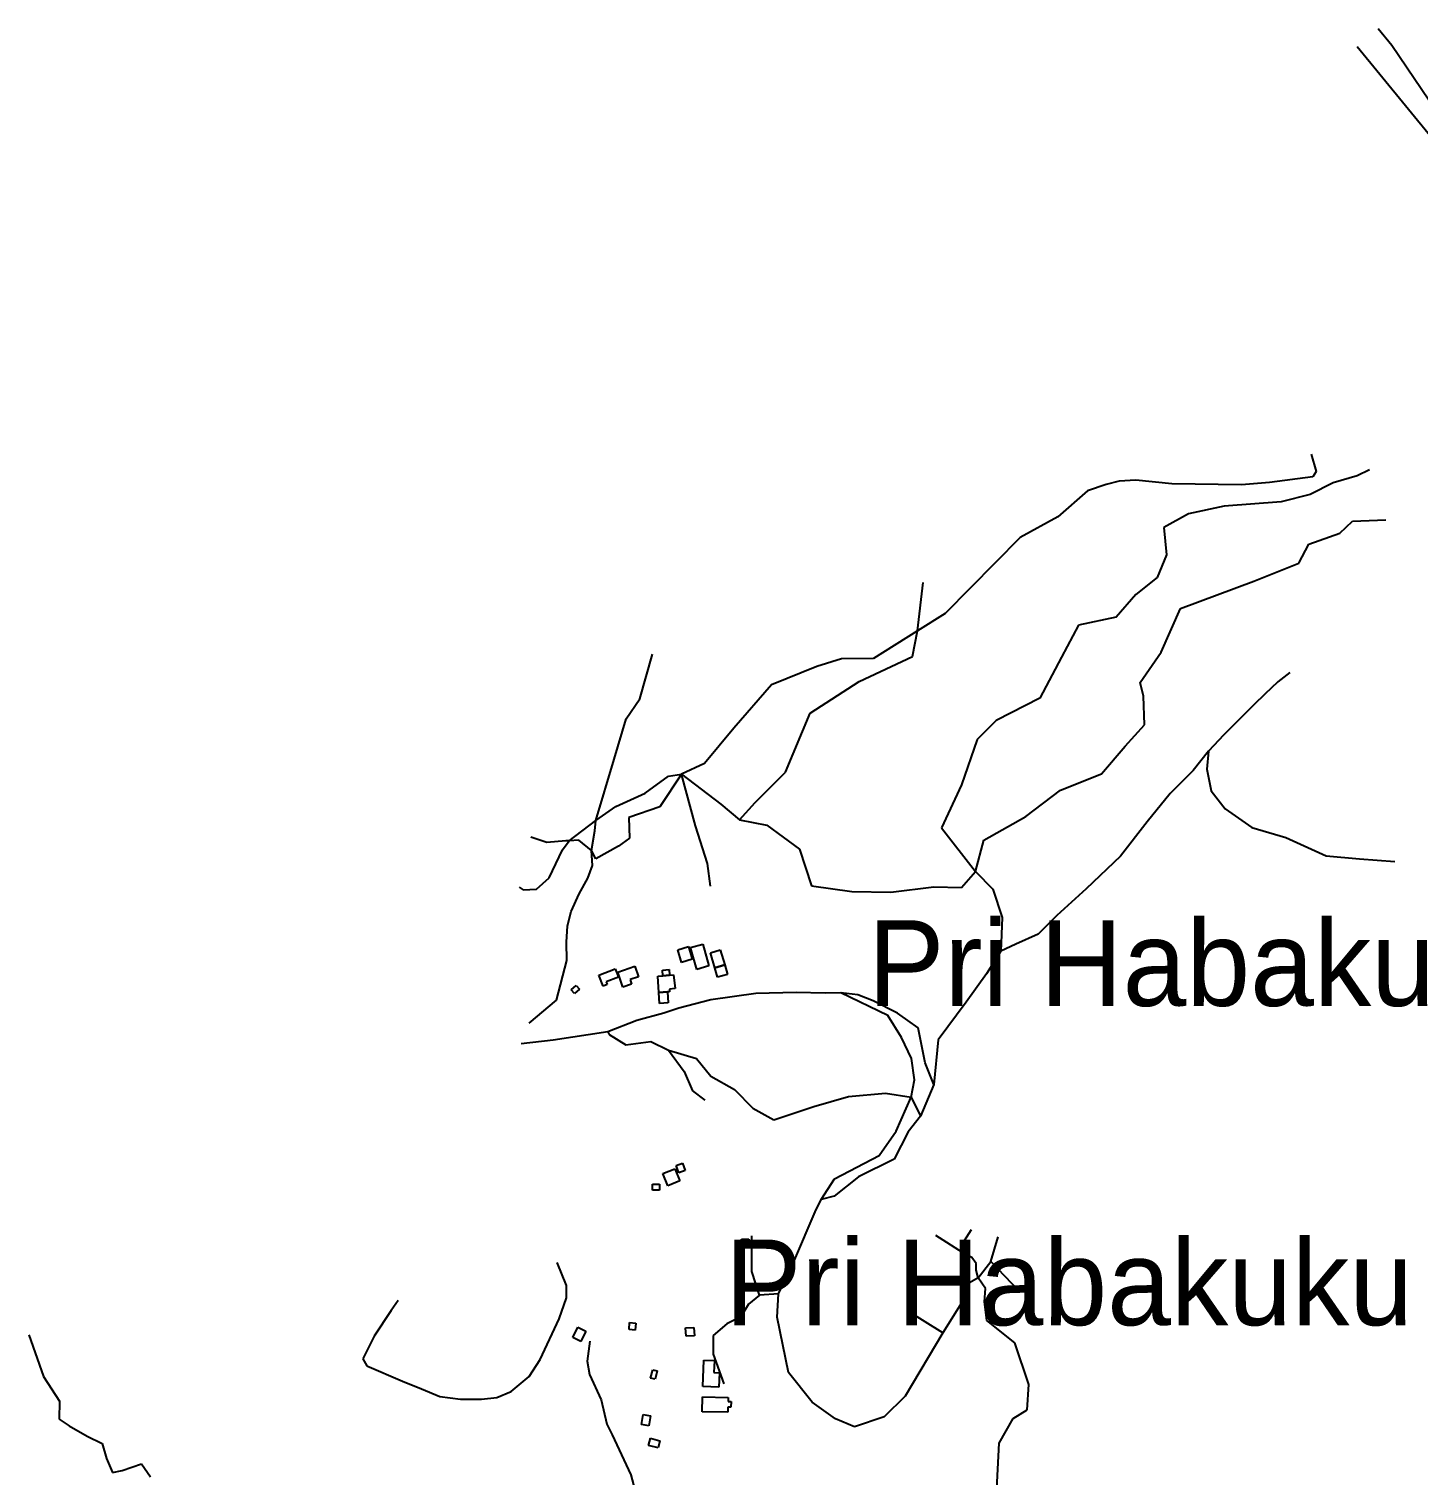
# Model space of a CAD drawing. Extents: x -8864 to 13231, y -7697 to 8949.
# Drawn here: x -5103 to -4097, y 4510 to 5557 of the extents above; entities that cross this region are included whole.
import ezdxf

# ---------------------------------------------------------------- set-up
doc = ezdxf.new("R2010")
doc.units = 0
for name, color, linetype in [('OSM_BUILDING_YES', 9, 'CONTINUOUS'), ('OSM_HIGHWAY_FOOTWAY', 8, 'CONTINUOUS'), ('OSM_HIGHWAY_PATH', 8, 'CONTINUOUS'), ('OSM_HIGHWAY_PROPOSED', 8, 'CONTINUOUS'), ('OSM_HIGHWAY_TRACK', 8, 'CONTINUOUS'), ('OSM_HIGHWAY_UNCLASSIFIED', 8, 'CONTINUOUS'), ('OSM_LABELS', 8, 'CONTINUOUS'), ('OSM_WATERWAY_STREAM', 4, 'CONTINUOUS')]:
    doc.layers.add(name, color=color, linetype=linetype)

msp = doc.modelspace()

# ---------------------------------------------------------------- linework, layer by layer
at = {"layer": 'OSM_BUILDING_YES'}
for p, q in [((-4633.047982, 4890.197201), (-4625.283816, 4892.610131)), ((-4630.260846, 4881.212651), (-4633.047982, 4890.197201)), ((-4625.283816, 4892.610131), (-4622.511993, 4883.625581)), ((-4623.729451, 4891.987439), (-4614.870339, 4894.489325)), ((-4619.219497, 4876.064326), (-4623.729451, 4891.987439)), ((-4614.870339, 4894.489325), (-4610.406326, 4878.566212)), ((-4609.250124, 4888.140095), (-4602.190399, 4890.20832)), ((-4602.190399, 4890.20832), (-4599.012757, 4879.355696)), ((-4622.511993, 4883.625581), (-4630.260846, 4881.212651)), ((-4606.080139, 4877.265231), (-4609.250124, 4888.140095)), ((-4690.0388, 4871.81668), (-4678.201127, 4876.431269)), ((-4686.991327, 4863.92184), (-4690.0388, 4871.81668)), ((-4675.896379, 4870.526818), (-4684.809091, 4867.068656)), ((-4678.201127, 4876.431269), (-4675.896379, 4870.526818)), ((-4676.440024, 4874.085056), (-4663.951508, 4878.343822)), ((-4672.779993, 4863.199073), (-4676.440024, 4874.085056)), ((-4661.409394, 4870.782567), (-4667.550283, 4868.73658)), ((-4663.951508, 4878.343822), (-4661.409394, 4870.782567)), ((-4647.381828, 4871.171749), (-4643.737111, 4871.427497)), ((-4646.639102, 4859.385087), (-4647.381828, 4871.171749)), ((-4644.058703, 4875.597307), (-4639.257784, 4876.008728)), ((-4643.737111, 4871.427497), (-4644.058703, 4875.597307)), ((-4638.882592, 4871.81668), (-4643.737111, 4871.427497)), ((-4643.737111, 4871.427497), (-4638.882592, 4871.81668)), ((-4639.257784, 4876.008728), (-4638.882592, 4871.81668)), ((-4638.882592, 4871.81668), (-4635.988258, 4872.139145)), ((-4635.988258, 4872.139145), (-4634.893312, 4862.15384)), ((-4610.406326, 4878.566212), (-4619.219497, 4876.064326)), ((-4606.080139, 4877.265231), (-4599.012757, 4879.355696)), ((-4599.012757, 4879.355696), (-4606.080139, 4877.265231)), ((-4604.112298, 4870.426743), (-4606.080139, 4877.265231)), ((-4597.029602, 4872.483849), (-4604.112298, 4870.426743)), ((-4599.012757, 4879.355696), (-4597.029602, 4872.483849)), ((-4710.107715, 4861.319878), (-4706.417056, 4864.477814)), ((-4707.848909, 4858.706798), (-4710.107715, 4861.319878)), ((-4704.181221, 4861.875853), (-4707.848909, 4858.706798)), ((-4706.417056, 4864.477814), (-4704.181221, 4861.875853)), ((-4684.035737, 4865.089386), (-4686.991327, 4863.92184)), ((-4684.809091, 4867.068656), (-4684.035737, 4865.089386)), ((-4666.417052, 4865.367374), (-4672.779993, 4863.199073)), ((-4667.550283, 4868.73658), (-4666.417052, 4865.367374)), ((-4646.639102, 4859.385087), (-4640.375701, 4859.75203)), ((-4640.375701, 4859.75203), (-4646.639102, 4859.385087)), ((-4646.118428, 4851.501366), (-4646.639102, 4859.385087)), ((-4638.905563, 4859.885464), (-4640.375701, 4859.75203)), ((-4640.375701, 4859.75203), (-4639.847371, 4851.912788)), ((-4634.893312, 4862.15384), (-4639.089331, 4861.686822)), ((-4639.089331, 4861.686822), (-4638.905563, 4859.885464)), ((-4639.847371, 4851.912788), (-4646.118428, 4851.501366)), ((-4634.135272, 4734.079524), (-4629.632974, 4735.791926)), ((-4632.182745, 4728.89784), (-4634.135272, 4734.079524)), ((-4629.632974, 4735.791926), (-4627.665133, 4730.599123)), ((-4643.691169, 4728.219551), (-4635.230218, 4731.74443)), ((-4640.061766, 4719.47963), (-4643.691169, 4728.219551)), ((-4631.608472, 4723.004509), (-4640.061766, 4719.47963)), ((-4635.230218, 4731.74443), (-4631.608472, 4723.004509)), ((-4627.665133, 4730.599123), (-4632.182745, 4728.89784)), ((-4651.348137, 4720.524862), (-4646.286881, 4720.591579)), ((-4651.294539, 4716.177141), (-4651.348137, 4720.524862)), ((-4646.225625, 4716.232738), (-4651.294539, 4716.177141)), ((-4646.286881, 4720.591579), (-4646.225625, 4716.232738)), ((-4587.00663, 4675.4242), (-4586.953031, 4680.783796)), ((-4586.953031, 4680.783796), (-4581.485955, 4680.728198)), ((-4581.485955, 4680.728198), (-4581.539554, 4675.368603)), ((-4581.539554, 4675.368603), (-4587.00663, 4675.4242)), ((-4668.070957, 4615.479015), (-4667.910161, 4620.427189)), ((-4667.910161, 4620.427189), (-4663.270038, 4619.837856)), ((-4663.270038, 4619.837856), (-4663.721799, 4614.900802)), ((-4709.028083, 4609.67464), (-4705.391022, 4617.146939)), ((-4703.078618, 4606.772452), (-4709.028083, 4609.67464)), ((-4705.391022, 4617.146939), (-4699.456872, 4614.222512)), ((-4699.456872, 4614.222512), (-4703.078618, 4606.772452)), ((-4663.721799, 4614.900802), (-4668.070957, 4615.479015)), ((-4627.358855, 4616.546486), (-4621.33282, 4616.90231)), ((-4626.998977, 4610.530841), (-4627.358855, 4616.546486)), ((-4620.965286, 4610.897784), (-4626.998977, 4610.530841)), ((-4621.33282, 4616.90231), (-4620.965286, 4610.897784)), ((-4652.68045, 4580.152387), (-4651.126085, 4586.256988)), ((-4651.126085, 4586.256988), (-4647.85656, 4585.423026)), ((-4614.870339, 4574.036666), (-4614.012758, 4593.251149)), ((-4614.012758, 4593.251149), (-4606.401731, 4592.906445)), ((-4606.401731, 4592.906445), (-4606.792237, 4584.222121)), ((-4649.403267, 4579.329545), (-4652.68045, 4580.152387)), ((-4647.85656, 4585.423026), (-4649.403267, 4579.329545)), ((-4606.792237, 4584.222121), (-4602.795299, 4584.02197)), ((-4602.795299, 4584.02197), (-4603.262374, 4573.525169)), ((-4615.306786, 4555.75622), (-4615.061763, 4566.619964)), ((-4615.061763, 4566.619964), (-4596.55487, 4566.253021)), ((-4603.262374, 4573.525169), (-4614.870339, 4574.036666)), ((-4596.55487, 4566.253021), (-4596.593154, 4563.2174)), ((-4596.685038, 4555.444874), (-4615.306786, 4555.75622)), ((-4596.631439, 4559.080948), (-4596.685038, 4555.444874)), ((-4594.464517, 4559.092068), (-4596.631439, 4559.080948)), ((-4596.593154, 4563.2174), (-4594.433889, 4563.195161)), ((-4594.433889, 4563.195161), (-4594.464517, 4559.092068)), ((-4659.334356, 4546.471444), (-4658.155183, 4553.743592)), ((-4653.959164, 4545.581884), (-4659.334356, 4546.471444)), ((-4658.155183, 4553.743592), (-4652.787648, 4552.854032)), ((-4652.787648, 4552.854032), (-4653.959164, 4545.581884)), ((-4654.135274, 4531.43789), (-4652.841246, 4536.575095)), ((-4652.841246, 4536.575095), (-4645.858091, 4534.851574)), ((-4645.858091, 4534.851574), (-4647.121491, 4529.703249)), ((-4647.121491, 4529.703249), (-4654.135274, 4531.43789))]:
    msp.add_line(p, q, dxfattribs=at)
at = {"layer": 'OSM_HIGHWAY_FOOTWAY'}
for p, q in [((-4174.380244, 5249.078827), (-4170.842725, 5236.591636)), ((-4170.842725, 5236.591636), (-4173.1781, 5232.710933)), ((-4132.297544, 5237.748064), (-4141.256198, 5233.533776)), ((-4322.948408, 5227.30686), (-4336.294504, 5222.647793)), ((-4313.407825, 5229.619715), (-4322.948408, 5227.30686)), ((-4301.302157, 5230.353601), (-4313.407825, 5229.619715)), ((-4275.383318, 5227.673803), (-4301.302157, 5230.353601)), ((-4224.969836, 5226.984395), (-4275.383318, 5227.673803)), ((-4204.678869, 5228.707916), (-4224.969836, 5226.984395)), ((-4173.1781, 5232.710933), (-4204.678869, 5228.707916)), ((-4158.560947, 5228.296495), (-4175.27611, 5219.934636)), ((-4141.256198, 5233.533776), (-4158.560947, 5228.296495)), ((-4336.294504, 5222.647793), (-4357.802929, 5203.766894)), ((-4196.080094, 5214.697355), (-4237.496637, 5211.394866)), ((-4175.27611, 5219.934636), (-4196.080094, 5214.697355)), ((-4263.35422, 5205.957434), (-4281.041818, 5196.049966)), ((-4237.496637, 5211.394866), (-4263.35422, 5205.957434)), ((-4357.802929, 5203.766894), (-4385.245505, 5188.877893)), ((-4281.041818, 5196.049966), (-4279.104605, 5176.23503)), ((-4153.65283, 5191.935754), (-4144.571665, 5200.675675)), ((-4144.571665, 5200.675675), (-4120.322045, 5201.631951)), ((-4385.245505, 5188.877893), (-4439.334332, 5133.836405)), ((-4183.430781, 5170.252743), (-4176.194946, 5184.040914)), ((-4176.194946, 5184.040914), (-4153.65283, 5191.935754)), ((-4279.104605, 5176.23503), (-4285.903993, 5159.911615)), ((-4215.896329, 5157.320773), (-4183.430781, 5170.252743)), ((-4459.349648, 5121.2269), (-4455.230199, 5156.29778)), ((-4285.903993, 5159.911615), (-4301.470611, 5147.5245)), ((-4269.051005, 5137.483598), (-4215.896329, 5157.320773)), ((-4301.470611, 5147.5245), (-4315.582404, 5131.234443)), ((-4439.334332, 5133.836405), (-4459.349648, 5121.2269)), ((-4315.582404, 5131.234443), (-4343.009666, 5125.274395)), ((-4283.009659, 5105.715208), (-4269.051005, 5137.483598)), ((-4459.349648, 5121.2269), (-4491.240922, 5101.133977)), ((-4462.971394, 5102.768542), (-4459.349648, 5121.2269)), ((-4343.009666, 5125.274395), (-4355.130647, 5102.245926)), ((-4660.352733, 5072.112101), (-4651.363451, 5104.447586)), ((-4514.51045, 5101.045021), (-4532.358844, 5095.529752)), ((-4491.240922, 5101.133977), (-4514.51045, 5101.045021)), ((-4501.639086, 5084.454738), (-4462.971394, 5102.768542)), ((-4355.130647, 5102.245926), (-4370.83509, 5072.456805)), ((-4298.315939, 5083.865405), (-4283.009659, 5105.715208)), ((-4532.358844, 5095.529752), (-4565.046443, 5082.086286)), ((-4189.962176, 5091.093075), (-4198.507353, 5084.421379)), ((-4565.046443, 5082.086286), (-4592.389479, 5050.762675)), ((-4537.060223, 5061.682017), (-4501.639086, 5084.454738)), ((-4295.796797, 5073.946817), (-4298.315939, 5083.865405)), ((-4198.507353, 5084.421379), (-4207.948395, 5075.370112)), ((-4670.375705, 5057.412132), (-4660.352733, 5072.112101)), ((-4370.83509, 5072.456805), (-4402.4354, 5056.366899)), ((-4295.122983, 5053.108888), (-4295.796797, 5073.946817)), ((-4215.804445, 5068.009008), (-4237.795259, 5045.981293)), ((-4207.948395, 5075.370112), (-4215.804445, 5068.009008)), ((-4554.969873, 5018.972045), (-4537.060223, 5061.682017)), ((-4679.081678, 5028.401375), (-4670.375705, 5057.412132)), ((-4592.389479, 5050.762675), (-4613.599282, 5025.2212)), ((-4402.4354, 5056.366899), (-4416.348112, 5042.467533)), ((-4309.081637, 5037.652793), (-4295.122983, 5053.108888)), ((-4416.348112, 5042.467533), (-4427.481344, 5009.698389)), ((-4326.240904, 5017.648826), (-4309.081637, 5037.652793)), ((-4237.795259, 5045.981293), (-4248.698782, 5034.194631)), ((-4692.397147, 4983.990122), (-4679.081678, 5028.401375)), ((-4248.698782, 5034.194631), (-4259.862643, 5020.006158)), ((-4248.698782, 5034.194631), (-4249.885613, 5021.06251)), ((-4656.531905, 5003.727221), (-4639.701888, 5016.036499)), ((-4630.314445, 5017.570989), (-4646.003573, 4993.797514)), ((-4639.701888, 5016.036499), (-4630.314445, 5017.570989)), ((-4613.599282, 5025.2212), (-4630.314445, 5017.570989)), ((-4620.100048, 4979.931507), (-4630.314445, 5017.570989)), ((-4630.314445, 5017.570989), (-4601.776922, 4995.799023)), ((-4576.95303, 4997.011047), (-4554.969873, 5018.972045)), ((-4355.850402, 5005.884403), (-4326.240904, 5017.648826)), ((-4259.862643, 5020.006158), (-4276.539521, 5003.504831)), ((-4249.885613, 5021.06251), (-4246.822825, 5005.406264)), ((-4427.481344, 5009.698389), (-4441.9913, 4978.719482)), ((-4380.911661, 4986.725517), (-4355.850402, 5005.884403)), ((-4246.822825, 5005.406264), (-4236.769225, 4992.285263)), ((-4677.703424, 4993.964306), (-4656.531905, 5003.727221)), ((-4601.776922, 4995.799023), (-4588.377227, 4984.301467)), ((-4588.377227, 4984.301467), (-4576.95303, 4997.011047)), ((-4276.539521, 5003.504831), (-4293.308282, 4982.978248)), ((-4692.397147, 4983.990122), (-4677.703424, 4993.964306)), ((-4646.003573, 4993.797514), (-4668.415521, 4986.091706)), ((-4668.415521, 4986.091706), (-4667.971417, 4971.158227)), ((-4588.377227, 4984.301467), (-4568.469108, 4980.498601)), ((-4411.524221, 4969.579259), (-4380.911661, 4986.725517)), ((-4236.769225, 4992.285263), (-4217.397094, 4978.808438)), ((-4711.493626, 4969.223435), (-4692.397147, 4983.990122)), ((-4695.459934, 4962.140318), (-4693.07096, 4976.451106)), ((-4693.07096, 4976.451106), (-4692.397147, 4983.990122)), ((-4611.554871, 4952.877781), (-4620.100048, 4979.931507)), ((-4568.469108, 4980.498601), (-4544.755476, 4963.185551)), ((-4441.9913, 4978.719482), (-4417.343518, 4947.017808)), ((-4293.308282, 4982.978248), (-4312.511959, 4958.15954)), ((-4217.397094, 4978.808438), (-4192.833539, 4971.53629)), ((-4727.734057, 4968.03365), (-4739.265452, 4971.880994)), ((-4713.9362, 4969.101121), (-4727.734057, 4968.03365)), ((-4716.394086, 4962.729652), (-4711.493626, 4969.223435)), ((-4711.493626, 4969.223435), (-4713.9362, 4969.101121)), ((-4704.4875, 4969.579259), (-4711.493626, 4969.223435)), ((-4695.459934, 4962.140318), (-4704.4875, 4969.579259)), ((-4675.980606, 4965.442808), (-4692.335891, 4956.224748)), ((-4667.971417, 4971.158227), (-4675.980606, 4965.442808)), ((-4417.343518, 4947.017808), (-4411.524221, 4969.579259)), ((-4192.833539, 4971.53629), (-4163.683459, 4958.237377)), ((-4726.187349, 4942.481055), (-4716.394086, 4962.729652)), ((-4694.724865, 4951.398889), (-4695.459934, 4962.140318)), ((-4692.335891, 4956.224748), (-4695.459934, 4962.140318)), ((-4609.311379, 4936.409812), (-4611.554871, 4952.877781)), ((-4544.755476, 4963.185551), (-4536.172015, 4936.632202)), ((-4312.511959, 4958.15954), (-4337.320538, 4934.397184)), ((-4163.683459, 4958.237377), (-4139.502752, 4956.146912)), ((-4139.502752, 4956.146912), (-4113.890192, 4954.189881)), ((-4735.352741, 4934.197033), (-4726.187349, 4942.481055)), ((-4698.086274, 4942.102993), (-4694.724865, 4951.398889)), ((-4427.504315, 4935.286744), (-4417.343518, 4947.017808)), ((-4417.343518, 4947.017808), (-4405.023455, 4934.241511)), ((-4747.688117, 4935.564731), (-4744.893324, 4933.730015)), ((-4744.893324, 4933.730015), (-4735.352741, 4934.197033)), ((-4704.449215, 4930.749991), (-4698.086274, 4942.102993)), ((-4536.172015, 4936.632202), (-4507.075534, 4932.429034)), ((-4507.075534, 4932.429034), (-4478.813662, 4931.928657)), ((-4478.813662, 4931.928657), (-4447.527288, 4935.79824)), ((-4447.527288, 4935.79824), (-4427.504315, 4935.286744)), ((-4405.023455, 4934.241511), (-4398.262352, 4913.581494)), ((-4337.320538, 4934.397184), (-4358.637539, 4915.015909)), ((-4710.138343, 4918.073769), (-4704.449215, 4930.749991)), ((-4712.757026, 4907.721521), (-4710.138343, 4918.073769)), ((-4398.262352, 4913.581494), (-4399.119932, 4889.329881)), ((-4358.637539, 4915.015909), (-4372.067862, 4901.650278)), ((-4713.461467, 4895.934859), (-4712.757026, 4907.721521)), ((-4372.067862, 4901.650278), (-4388.224066, 4894.478206)), ((-4713.231758, 4882.613707), (-4713.461467, 4895.934859)), ((-4388.224066, 4894.478206), (-4399.119932, 4889.329881)), ((-4720.712617, 4853.847579), (-4713.231758, 4882.613707)), ((-4399.119932, 4889.329881), (-4409.441526, 4872.984226)), ((-4409.441526, 4872.984226), (-4424.096964, 4852.413165)), ((-4502.672777, 4857.78388), (-4514.992839, 4859.018143)), ((-4740.498224, 4837.268416), (-4720.712617, 4853.847579)), ((-4491.585486, 4853.269366), (-4502.672777, 4857.78388)), ((-4473.920859, 4844.451608), (-4491.585486, 4853.269366)), ((-4424.096964, 4852.413165), (-4444.548727, 4825.159288)), ((-4458.928515, 4833.776895), (-4473.920859, 4844.451608)), ((-4683.499749, 4830.83023), (-4682.649825, 4828.973274)), ((-4682.649825, 4828.973274), (-4670.636042, 4821.601051)), ((-4453.790689, 4808.535647), (-4458.928515, 4833.776895)), ((-4670.636042, 4821.601051), (-4652.412456, 4823.858308)), ((-4652.412456, 4823.858308), (-4639.640632, 4817.564675)), ((-4639.640632, 4817.564675), (-4628.423173, 4802.275372)), ((-4639.640632, 4817.564675), (-4619.533433, 4811.615746)), ((-4444.548727, 4825.159288), (-4447.634486, 4792.734848)), ((-4619.533433, 4811.615746), (-4609.058699, 4798.895047)), ((-4447.634486, 4792.734848), (-4453.790689, 4808.535647)), ((-4628.423173, 4802.275372), (-4622.381825, 4788.209214)), ((-4609.058699, 4798.895047), (-4592.014287, 4789.243327)), ((-4622.381825, 4788.209214), (-4613.37723, 4781.337368)), ((-4592.014287, 4789.243327), (-4578.660534, 4775.699785)), ((-4509.449194, 4784.117241), (-4482.542606, 4786.574649)), ((-4482.542606, 4786.574649), (-4464.058684, 4783.494549)), ((-4447.634486, 4792.734848), (-4457.282266, 4769.750856)), ((-4578.660534, 4775.699785), (-4563.461451, 4767.282329)), ((-4563.461451, 4767.282329), (-4534.502795, 4776.934049)), ((-4534.502795, 4776.934049), (-4509.449194, 4784.117241)), ((-4464.058684, 4783.494549), (-4457.282266, 4769.750856)), ((-4457.282266, 4769.750856), (-4466.118408, 4758.464571)), ((-4466.118408, 4758.464571), (-4476.386403, 4738.76083)), ((-4476.386403, 4738.76083), (-4502.2593, 4725.82886)), ((-4502.2593, 4725.82886), (-4519.885642, 4711.907256)), ((-4519.885642, 4711.907256), (-4529.089319, 4709.505445))]:
    msp.add_line(p, q, dxfattribs=at)
at = {"layer": 'OSM_HIGHWAY_PATH'}
for p, q in [((-4424.150563, 4669.341838), (-4446.141377, 4683.496952)), ((-4406.340454, 4664.627173), (-4386.348108, 4643.678049))]:
    msp.add_line(p, q, dxfattribs=at)
at = {"layer": 'OSM_HIGHWAY_PROPOSED'}
for p, q in [((-4116.103056, 5545.124199), (-4126.026487, 5557.055415)), ((-4141.087745, 5544.279118), (-4087.672731, 5478.92986)), ((-3936.478227, 5278.790111), (-4116.103056, 5545.124199))]:
    msp.add_line(p, q, dxfattribs=at)
at = {"layer": 'OSM_HIGHWAY_TRACK'}
for p, q in [((-4579.280748, 4671.04312), (-4579.280748, 4683.152248)), ((-4425.360364, 4679.849758), (-4420.237852, 4687.811315)), ((-4406.340454, 4664.627173), (-4401.080116, 4682.418361)), ((-4579.479829, 4657.288308), (-4579.280748, 4671.04312)), ((-4424.150563, 4669.341838), (-4425.360364, 4679.849758)), ((-4713.591636, 4647.236286), (-4720.368053, 4663.859928)), ((-4420.100026, 4667.451524), (-4424.150563, 4669.341838)), ((-4416.861129, 4663.137161), (-4420.100026, 4667.451524)), ((-4416.861129, 4658.422496), (-4416.861129, 4663.137161)), ((-4415.482874, 4652.695957), (-4406.340454, 4664.627173)), ((-4573.936184, 4640.253245), (-4579.479829, 4657.288308)), ((-4415.482874, 4652.695957), (-4416.861129, 4658.422496)), ((-4713.591636, 4638.407409), (-4713.591636, 4647.236286)), ((-4573.936184, 4640.253245), (-4581.738635, 4633.692744)), ((-4560.176611, 4641.076087), (-4573.936184, 4640.253245)), ((-4840.467607, 4629.155991), (-4852.879553, 4610.664275)), ((-4835.475263, 4636.328064), (-4840.467607, 4629.155991)), ((-4718.9362, 4623.018031), (-4713.591636, 4638.407409)), ((-4581.738635, 4633.692744), (-4587.289937, 4624.452446)), ((-4441.217946, 4612.999368), (-4466.723309, 4628.777928)), ((-4732.649831, 4593.751526), (-4718.9362, 4623.018031)), ((-4597.557933, 4619.52651), (-4607.412451, 4610.908904)), ((-4587.289937, 4624.452446), (-4597.557933, 4619.52651)), ((-4852.879553, 4610.664275), (-4860.888742, 4594.251904)), ((-4607.412451, 4610.908904), (-4607.412451, 4597.576632)), ((-4696.623793, 4606.81693), (-4698.469123, 4592.450546)), ((-4607.412451, 4597.576632), (-4599.61, 4576.027055)), ((-4860.888742, 4594.251904), (-4858.178176, 4589.159176)), ((-4858.178176, 4589.159176), (-4832.228709, 4577.950727)), ((-4740.551823, 4581.308814), (-4732.649831, 4593.751526)), ((-4698.469123, 4592.450546), (-4696.807561, 4582.876663)), ((-4832.228709, 4577.950727), (-4818.606961, 4572.402101)), ((-4753.675867, 4570.389472), (-4740.551823, 4581.308814)), ((-4696.807561, 4582.876663), (-4688.515063, 4564.451663)), ((-4818.606961, 4572.402101), (-4805.14601, 4566.853474)), ((-4805.14601, 4566.853474), (-4790.34509, 4565.007638)), ((-4775.03881, 4564.840846), (-4763.936205, 4566.186304)), ((-4763.936205, 4566.186304), (-4753.675867, 4570.389472)), ((-4790.34509, 4565.007638), (-4775.03881, 4564.840846)), ((-4688.515063, 4564.451663), (-4684.273103, 4546.77167)), ((-4684.273103, 4546.77167), (-4680.406334, 4539.032503)), ((-4680.406334, 4539.032503), (-4666.95304, 4510.121822)), ((-4666.95304, 4510.121822), (-4663.99745, 4499.246958))]:
    msp.add_line(p, q, dxfattribs=at)
at = {"layer": 'OSM_HIGHWAY_UNCLASSIFIED'}
for p, q in [((-4576.417042, 4858.673439), (-4609.058699, 4854.092208)), ((-4547.289933, 4859.30725), (-4576.417042, 4858.673439)), ((-4526.294525, 4858.806873), (-4547.289933, 4859.30725)), ((-4514.992839, 4859.018143), (-4526.294525, 4858.806873)), ((-4480.904015, 4842.805923), (-4514.992839, 4859.018143)), ((-4632.266972, 4848.14328), (-4643.147524, 4844.451608)), ((-4609.058699, 4854.092208), (-4632.266972, 4848.14328)), ((-4662.65748, 4839.114252), (-4683.499749, 4830.83023)), ((-4643.147524, 4844.451608), (-4662.65748, 4839.114252)), ((-4471.041839, 4826.793854), (-4480.904015, 4842.805923)), ((-4683.499749, 4830.83023), (-4723.247073, 4824.948018)), ((-4723.247073, 4824.948018), (-4746.248607, 4822.27934)), ((-4463.859602, 4811.615746), (-4471.041839, 4826.793854)), ((-4461.600797, 4796.226368), (-4463.859602, 4811.615746)), ((-4464.058684, 4783.494549), (-4461.600797, 4796.226368)), ((-4474.946893, 4759.076143), (-4464.058684, 4783.494549)), ((-4487.266956, 4741.429509), (-4474.946893, 4759.076143)), ((-4519.510451, 4724.394446), (-4487.266956, 4741.429509)), ((-4529.089319, 4709.505445), (-4519.510451, 4724.394446)), ((-4533.476762, 4700.587612), (-4529.089319, 4709.505445)), ((-4548.469106, 4665.505613), (-4533.476762, 4700.587612)), ((-4560.176611, 4641.076087), (-4548.469106, 4665.505613)), ((-4415.482874, 4652.695957), (-4423.492063, 4648.270399)), ((-4410.21488, 4645.112463), (-4415.482874, 4652.695957)), ((-4560.995907, 4624.252295), (-4560.176611, 4641.076087)), ((-4423.492063, 4648.270399), (-4428.591605, 4632.981097)), ((-4411.057146, 4635.427385), (-4410.21488, 4645.112463)), ((-4428.591605, 4632.981097), (-4441.217946, 4612.999368)), ((-4409.372613, 4621.828245), (-4411.057146, 4635.427385)), ((-4552.741695, 4584.199882), (-4560.995907, 4624.252295)), ((-4389.089303, 4605.604906), (-4409.372613, 4621.828245)), ((-4441.217946, 4612.999368), (-4468.423156, 4567.031386)), ((-4378.752395, 4575.660112), (-4389.089303, 4605.604906)), ((-4535.704939, 4562.661425), (-4552.741695, 4584.199882)), ((-4468.423156, 4567.031386), (-4483.56864, 4552.231341)), ((-4380.084708, 4557.223993), (-4378.752395, 4575.660112)), ((-4518.897893, 4550.574536), (-4535.704939, 4562.661425)), ((-4390.084709, 4550.908121), (-4380.084708, 4557.223993)), ((-4504.931582, 4544.825759), (-4518.897893, 4550.574536)), ((-4483.56864, 4552.231341), (-4504.931582, 4544.825759)), ((-4400.383332, 4532.96126), (-4390.084709, 4550.908121)), ((-4402.764649, 4485.547743), (-4400.383332, 4532.96126))]:
    msp.add_line(p, q, dxfattribs=at)
at = {"layer": 'OSM_WATERWAY_STREAM'}
for p, q in [((-5102.680499, 4611.531595), (-5092.067941, 4581.420009)), ((-5092.067941, 4581.420009), (-5080.597802, 4563.506506)), ((-5080.597802, 4563.506506), (-5080.80454, 4550.374386)), ((-5080.80454, 4550.374386), (-5073.614646, 4545.648601)), ((-5073.614646, 4545.648601), (-5060.475288, 4538.053988)), ((-5060.475288, 4538.053988), (-5049.587079, 4532.727751)), ((-5049.587079, 4532.727751), (-5046.508977, 4522.053038)), ((-5046.508977, 4522.053038), (-5042.198104, 4511.789746)), ((-5042.198104, 4511.789746), (-5035.214948, 4513.224161)), ((-5035.214948, 4513.224161), (-5021.248638, 4518.150096)), ((-5021.248638, 4518.150096), (-5014.671301, 4508.709647))]:
    msp.add_line(p, q, dxfattribs=at)

# ---------------------------------------------------------------- texts
at = {"layer": 'OSM_LABELS'}
for p in [(-4495.29023, 4849.647828), (-4598.760726, 4618.474689)]:
    msp.add_text('Pri Habakuku', height=62.042552, dxfattribs=at).set_placement(p)

doc.saveas('drawing.dxf')
